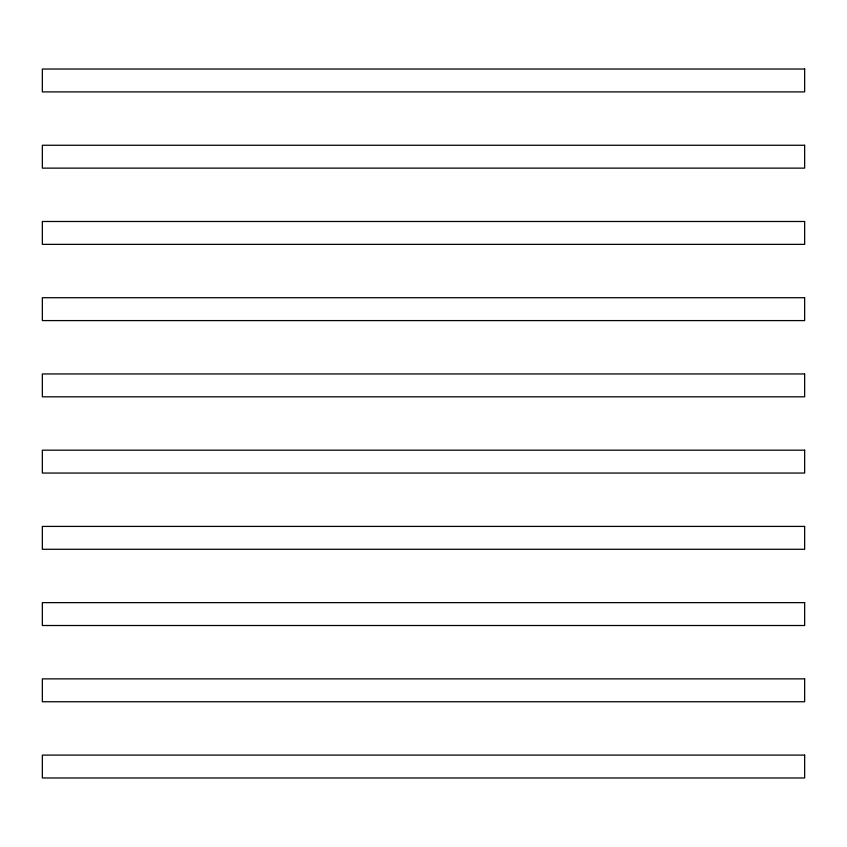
<?xml version="1.0" encoding="UTF-8"?>
<svg xmlns="http://www.w3.org/2000/svg" width="847" height="847" viewBox="0 0 847 847"><rect width="100%" height="100%" fill="white"/><g stroke="black" fill="none" stroke-linecap="round" stroke-linejoin="round"><path stroke-width="1.27" d="M804.65 69.031L42.35 69.031L42.35 91.9L804.65 91.9L804.65 69.031M804.65 145.261L42.35 145.261L42.35 168.13L804.65 168.13L804.65 145.261M804.65 221.49L42.35 221.49L42.35 244.36L804.65 244.36L804.65 221.49M804.65 297.721L42.35 297.721L42.35 320.59L804.65 320.59L804.65 297.721M804.65 373.951L42.35 373.951L42.35 396.82L804.65 396.82L804.65 373.951M804.65 450.18L42.35 450.18L42.35 473.05L804.65 473.05L804.65 450.18M804.65 526.411L42.35 526.411L42.35 549.279L804.65 549.279L804.65 526.411M804.65 602.641L42.35 602.641L42.35 625.51L804.65 625.51L804.65 602.641M804.65 678.871L42.35 678.871L42.35 701.74L804.65 701.74L804.65 678.871M804.65 755.101L42.35 755.101L42.35 777.97L804.65 777.97L804.65 755.101"/></g></svg>
